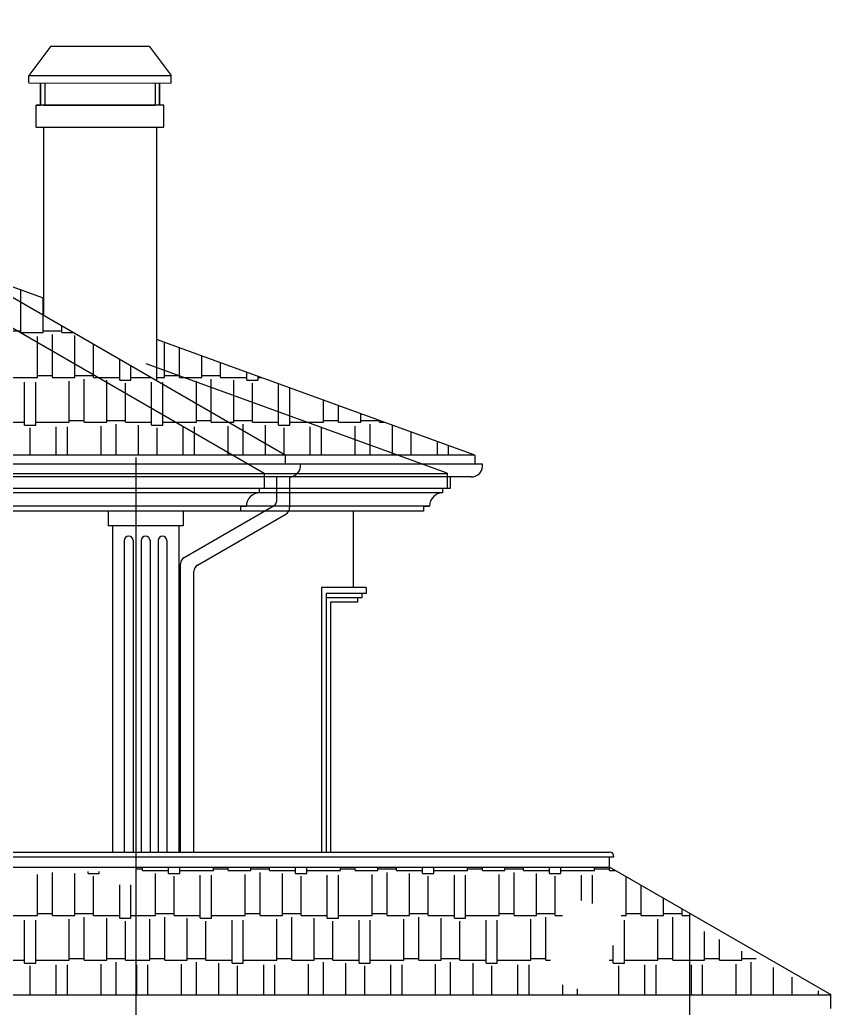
# Model space of a CAD drawing. Extents: x -133165 to 20117, y 15722 to 63536.
# Drawn here: x -114218 to -108702, y 51795 to 58515 of the extents above; entities that cross this region are included whole.
import ezdxf

# ---------------------------------------------------------------- set-up
doc = ezdxf.new("R2010")
doc.units = 0
doc.linetypes.add('GOST2_303_5', pattern=[24, 20, -1.5, 1, -1.5])
doc.layers.get('0').update_dxf_attribs({"linetype": 'CONTINUOUS'})
doc.layers.add('AXIS', color=7, linetype='GOST2_303_5')
doc.layers.add('FRIZ', color=173, linetype='CONTINUOUS')

# ---------------------------------------------------------------- blocks, each defined once
blk = doc.blocks.new('*X248')
at = {"linetype": 'CONTINUOUS', "ltscale": 10}
for p, q in [((-116992.4, 52406.5), (-116992.4, 52698.6)), ((-116916.2, 52406.5), (-116916.2, 52698.6)), ((-116687.6, 52425.6), (-116687.6, 52705)), ((-116586, 52425.6), (-116586, 52717.7)), ((-116433.6, 52425.6), (-116433.6, 52711.3)), ((-116344.7, 52711.3), (-116344.7, 52724.8)), ((-116344.7, 52711.3), (-116268.5, 52711.3)), ((-116306.6, 52425.6), (-116306.6, 52692.3)), ((-116268.5, 52711.3), (-116268.5, 52724.8)), ((-116128.8, 52406.5), (-116128.8, 52698.6)), ((-116052.6, 52406.5), (-116052.6, 52698.6)), ((-115824, 52425.6), (-115824, 52705)), ((-115570, 52654.5), (-115570, 52711.3)), ((-115481.1, 52711.3), (-115481.1, 52724.8)), ((-115481.1, 52711.3), (-115404.9, 52711.3)), ((-115443, 52654.5), (-115443, 52692.3)), ((-115404.9, 52711.3), (-115404.9, 52724.8)), ((-115265.2, 52654.5), (-115265.2, 52698.6)), ((-115189, 52654.5), (-115189, 52698.6)), ((-114960.4, 52425.6), (-114960.4, 52705)), ((-114858.8, 52425.6), (-114858.8, 52717.7)), ((-114706.4, 52425.6), (-114706.4, 52711.3)), ((-114617.5, 52711.3), (-114617.5, 52724.8)), ((-114617.5, 52711.3), (-114541.3, 52711.3)), ((-114579.4, 52425.6), (-114579.4, 52692.3)), ((-114541.3, 52711.3), (-114541.3, 52724.8)), ((-114401.6, 52406.5), (-114401.6, 52698.6)), ((-114325.4, 52406.5), (-114325.4, 52698.6)), ((-114096.8, 52425.6), (-114096.8, 52705)), ((-113995.2, 52425.6), (-113995.2, 52717.7)), ((-113842.8, 52425.6), (-113842.8, 52711.3)), ((-113753.9, 52711.3), (-113753.9, 52724.8)), ((-113753.9, 52711.3), (-113677.7, 52711.3)), ((-113715.8, 52425.6), (-113715.8, 52692.3)), ((-113677.7, 52711.3), (-113677.7, 52724.8)), ((-115722.4, 52425.6), (-115722.4, 52653.4)), ((-113538, 52406.5), (-113538, 52634.8)), ((-113461.8, 52406.5), (-113461.8, 52634.8)), ((-115570, 52447), (-115570, 52601.3)), ((-117017.4, 52425.6), (-116992.4, 52425.6)), ((-116916.2, 52425.6), (-116687.6, 52425.6)), ((-116687.6, 52438.3), (-116586, 52438.3)), ((-116586, 52425.6), (-116433.6, 52425.6)), ((-116433.6, 52438.3), (-116306.6, 52438.3)), ((-116306.6, 52425.6), (-116128.8, 52425.6)), ((-116052.6, 52425.6), (-115824, 52425.6)), ((-115824, 52438.3), (-115722.4, 52438.3)), ((-115722.4, 52425.6), (-115570, 52425.6)), ((-115570, 52425.6), (-115570, 52429.5)), ((-115443, 52425.6), (-115443, 52429.5)), ((-115443, 52425.6), (-115265.2, 52425.6)), ((-115265.2, 52406.5), (-115265.2, 52429.5)), ((-115189, 52406.5), (-115189, 52429.5)), ((-115189, 52425.6), (-114960.4, 52425.6)), ((-114960.4, 52438.3), (-114858.8, 52438.3)), ((-114858.8, 52425.6), (-114706.4, 52425.6)), ((-114706.4, 52438.3), (-114579.4, 52438.3)), ((-114579.4, 52425.6), (-114401.6, 52425.6)), ((-114325.4, 52425.6), (-114096.8, 52425.6)), ((-114096.8, 52438.3), (-113995.2, 52438.3)), ((-113995.2, 52425.6), (-113842.8, 52425.6)), ((-113842.8, 52438.3), (-113715.8, 52438.3)), ((-113715.8, 52425.6), (-113538, 52425.6)), ((-113461.8, 52425.6), (-113412.4, 52425.6)), ((-116992.4, 52406.5), (-116916.2, 52406.5)), ((-116954.3, 52120.8), (-116954.3, 52387.5)), ((-116776.5, 52101.7), (-116776.5, 52393.8)), ((-116700.3, 52101.7), (-116700.3, 52393.8)), ((-116471.7, 52120.8), (-116471.7, 52400.2)), ((-116370.1, 52120.8), (-116370.1, 52412.9)), ((-116217.7, 52120.8), (-116217.7, 52406.5)), ((-116128.8, 52406.5), (-116052.6, 52406.5)), ((-116090.7, 52120.8), (-116090.7, 52387.5)), ((-115912.9, 52101.7), (-115912.9, 52393.8)), ((-115836.7, 52101.7), (-115836.7, 52393.8)), ((-115608.1, 52120.8), (-115608.1, 52400.2)), ((-115506.5, 52120.8), (-115506.5, 52412.9)), ((-115354.1, 52120.8), (-115354.1, 52406.5)), ((-115265.2, 52406.5), (-115189, 52406.5)), ((-115227.1, 52120.8), (-115227.1, 52387.5)), ((-115049.3, 52101.7), (-115049.3, 52393.8)), ((-114973.1, 52101.7), (-114973.1, 52393.8)), ((-114744.5, 52120.8), (-114744.5, 52400.2)), ((-114642.9, 52120.8), (-114642.9, 52412.9)), ((-114490.5, 52120.8), (-114490.5, 52406.5)), ((-114401.6, 52406.5), (-114325.4, 52406.5)), ((-114363.5, 52120.8), (-114363.5, 52387.5)), ((-114185.7, 52101.7), (-114185.7, 52393.8)), ((-114109.5, 52101.7), (-114109.5, 52393.8)), ((-113880.9, 52120.8), (-113880.9, 52400.2)), ((-113779.3, 52120.8), (-113779.3, 52412.9)), ((-113626.9, 52120.8), (-113626.9, 52406.5)), ((-113538, 52406.5), (-113461.8, 52406.5)), ((-113499.9, 52120.8), (-113499.9, 52387.5)), ((-117017.4, 52133.5), (-116954.3, 52133.5)), ((-116954.3, 52120.8), (-116776.5, 52120.8)), ((-116865.4, 51884.8), (-116865.4, 52101.7)), ((-116776.5, 52101.7), (-116700.3, 52101.7)), ((-116738.4, 51884.8), (-116738.4, 52082.7)), ((-116700.3, 52120.8), (-116471.7, 52120.8)), ((-116560.6, 51884.8), (-116560.6, 52089)), ((-116484.4, 51884.8), (-116484.4, 52089)), ((-116471.7, 52133.5), (-116370.1, 52133.5)), ((-116370.1, 52120.8), (-116217.7, 52120.8)), ((-116255.8, 51884.8), (-116255.8, 52095.4)), ((-116217.7, 52133.5), (-116090.7, 52133.5)), ((-116154.2, 51884.8), (-116154.2, 52108.1)), ((-116090.7, 52120.8), (-115912.9, 52120.8)), ((-116001.8, 51884.8), (-116001.8, 52101.7)), ((-115912.9, 52101.7), (-115836.7, 52101.7)), ((-115874.8, 51884.8), (-115874.8, 52082.7)), ((-115836.7, 52120.8), (-115608.1, 52120.8)), ((-115697, 51884.8), (-115697, 52089)), ((-115620.8, 51884.8), (-115620.8, 52089)), ((-115608.1, 52133.5), (-115506.5, 52133.5)), ((-115506.5, 52120.8), (-115354.1, 52120.8)), ((-115392.2, 51884.8), (-115392.2, 52095.4)), ((-115354.1, 52133.5), (-115227.1, 52133.5)), ((-115290.6, 51884.8), (-115290.6, 52108.1)), ((-115227.1, 52120.8), (-115049.3, 52120.8)), ((-115138.2, 51884.8), (-115138.2, 52101.7)), ((-115049.3, 52101.7), (-114973.1, 52101.7)), ((-115011.2, 51884.8), (-115011.2, 52082.7)), ((-114973.1, 52120.8), (-114744.5, 52120.8)), ((-114833.4, 51884.8), (-114833.4, 52089)), ((-114757.2, 51884.8), (-114757.2, 52089)), ((-114744.5, 52133.5), (-114642.9, 52133.5)), ((-114642.9, 52120.8), (-114490.5, 52120.8)), ((-114528.6, 51884.8), (-114528.6, 52095.4)), ((-114490.5, 52133.5), (-114363.5, 52133.5)), ((-114427, 51884.8), (-114427, 52108.1)), ((-114363.5, 52120.8), (-114185.7, 52120.8)), ((-114274.6, 51884.8), (-114274.6, 52101.7)), ((-114185.7, 52101.7), (-114109.5, 52101.7)), ((-114147.6, 51884.8), (-114147.6, 52082.7)), ((-114109.5, 52120.8), (-113880.9, 52120.8)), ((-113969.8, 51884.8), (-113969.8, 52089)), ((-113893.6, 51884.8), (-113893.6, 52089)), ((-113880.9, 52133.5), (-113779.3, 52133.5)), ((-113779.3, 52120.8), (-113626.9, 52120.8)), ((-113665, 51884.8), (-113665, 52095.4)), ((-113626.9, 52133.5), (-113499.9, 52133.5)), ((-113563.4, 51884.8), (-113563.4, 52108.1)), ((-113499.9, 52120.8), (-113412.4, 52120.8))]:
    blk.add_line(p, q, dxfattribs=at)
blk = doc.blocks.new('*X249')
at = {"linetype": 'CONTINUOUS', "ltscale": 10}
for p, q in [((-109562.9, 52120.8), (-109562.9, 52315.6)), ((-109461.3, 52120.8), (-109461.3, 52262.9)), ((-109308.9, 52120.8), (-109308.9, 52183.7)), ((-109662.4, 52120.8), (-109562.9, 52120.8)), ((-109651.8, 51884.8), (-109651.8, 52089)), ((-109575.6, 51884.8), (-109575.6, 52089)), ((-109562.9, 52133.5), (-109461.3, 52133.5)), ((-109461.3, 52120.8), (-109308.9, 52120.8)), ((-109347, 51884.8), (-109347, 52095.4)), ((-109308.9, 52133.5), (-109212.1, 52133.5)), ((-109245.4, 51884.8), (-109245.4, 52108.1)), ((-109093, 51884.8), (-109093, 52071.6)), ((-108966, 51884.8), (-108966, 52005.7)), ((-108788.2, 51884.8), (-108788.2, 51913.4))]:
    blk.add_line(p, q, dxfattribs=at)
blk = doc.blocks.new('*X250')
at = {"linetype": 'CONTINUOUS', "ltscale": 10}
for p, q in [((-113384.5, 52730.4), (-113384.5, 52754.8)), ((-113206.7, 52711.3), (-113206.7, 52754.8)), ((-113130.5, 52711.3), (-113130.5, 52754.8)), ((-112901.9, 52730.4), (-112901.9, 52754.8)), ((-112800.3, 52730.4), (-112800.3, 52754.8)), ((-112647.9, 52730.4), (-112647.9, 52754.8)), ((-112520.9, 52730.4), (-112520.9, 52754.8)), ((-112343.1, 52711.3), (-112343.1, 52754.8)), ((-112266.9, 52711.3), (-112266.9, 52754.8)), ((-112038.3, 52730.4), (-112038.3, 52754.8)), ((-111936.7, 52730.4), (-111936.7, 52754.8)), ((-111784.3, 52730.4), (-111784.3, 52754.8)), ((-111657.3, 52730.4), (-111657.3, 52754.8)), ((-111479.5, 52711.3), (-111479.5, 52754.8)), ((-111403.3, 52711.3), (-111403.3, 52754.8)), ((-111174.7, 52730.4), (-111174.7, 52754.8)), ((-111073.1, 52730.4), (-111073.1, 52754.8)), ((-110920.7, 52730.4), (-110920.7, 52754.8)), ((-110793.7, 52730.4), (-110793.7, 52754.8)), ((-110615.9, 52711.3), (-110615.9, 52754.8)), ((-110539.7, 52711.3), (-110539.7, 52754.8)), ((-110311.1, 52730.4), (-110311.1, 52754.8)), ((-110209.5, 52730.4), (-110209.5, 52754.8)), ((-113429.2, 52743.1), (-113384.5, 52743.1)), ((-113384.5, 52730.4), (-113206.7, 52730.4)), ((-113295.6, 52639.7), (-113295.6, 52711.3)), ((-113206.7, 52711.3), (-113130.5, 52711.3)), ((-113168.6, 52639.7), (-113168.6, 52692.3)), ((-113130.5, 52730.4), (-112901.9, 52730.4)), ((-112990.8, 52639.7), (-112990.8, 52698.6)), ((-112914.6, 52639.7), (-112914.6, 52698.6)), ((-112901.9, 52743.1), (-112800.3, 52743.1)), ((-112800.3, 52730.4), (-112647.9, 52730.4)), ((-112686, 52639.7), (-112686, 52705)), ((-112647.9, 52743.1), (-112520.9, 52743.1)), ((-112584.4, 52639.7), (-112584.4, 52717.7)), ((-112520.9, 52730.4), (-112343.1, 52730.4)), ((-112432, 52639.7), (-112432, 52711.3)), ((-112343.1, 52711.3), (-112266.9, 52711.3)), ((-112305, 52639.7), (-112305, 52692.3)), ((-112266.9, 52730.4), (-112038.3, 52730.4)), ((-112127.2, 52639.7), (-112127.2, 52698.6)), ((-112051, 52639.7), (-112051, 52698.6)), ((-112038.3, 52743.1), (-111936.7, 52743.1)), ((-111936.7, 52730.4), (-111784.3, 52730.4)), ((-111822.4, 52639.7), (-111822.4, 52705)), ((-111784.3, 52743.1), (-111657.3, 52743.1)), ((-111720.8, 52639.7), (-111720.8, 52717.7)), ((-111657.3, 52730.4), (-111479.5, 52730.4)), ((-111568.4, 52639.7), (-111568.4, 52711.3)), ((-111479.5, 52711.3), (-111403.3, 52711.3)), ((-111441.4, 52639.7), (-111441.4, 52692.3)), ((-111403.3, 52730.4), (-111174.7, 52730.4)), ((-111263.6, 52639.7), (-111263.6, 52698.6)), ((-111187.4, 52639.7), (-111187.4, 52698.6)), ((-111174.7, 52743.1), (-111073.1, 52743.1)), ((-111073.1, 52730.4), (-110920.7, 52730.4)), ((-110958.8, 52639.7), (-110958.8, 52705)), ((-110920.7, 52743.1), (-110793.7, 52743.1)), ((-110857.2, 52639.7), (-110857.2, 52717.7)), ((-110793.7, 52730.4), (-110615.9, 52730.4)), ((-110704.8, 52639.7), (-110704.8, 52711.3)), ((-110615.9, 52711.3), (-110539.7, 52711.3)), ((-110577.8, 52639.7), (-110577.8, 52692.3)), ((-110539.7, 52730.4), (-110311.1, 52730.4)), ((-110400, 52634.4), (-110400, 52698.6)), ((-110323.8, 52590.4), (-110323.8, 52698.6)), ((-110311.1, 52743.1), (-110209.5, 52743.1)), ((-110209.5, 52730.4), (-110166.3, 52730.4)), ((-110095.2, 52458.4), (-110095.2, 52689.4)), ((-113295.6, 52425.6), (-113295.6, 52639.7)), ((-113168.6, 52425.6), (-113168.6, 52639.7)), ((-112990.8, 52406.5), (-112990.8, 52639.7)), ((-112914.6, 52406.5), (-112914.6, 52639.7)), ((-112686, 52425.6), (-112686, 52639.7)), ((-112584.4, 52425.6), (-112584.4, 52639.7)), ((-112432, 52425.6), (-112432, 52639.7)), ((-112305, 52425.6), (-112305, 52639.7)), ((-112127.2, 52406.5), (-112127.2, 52639.7)), ((-112051, 52406.5), (-112051, 52639.7)), ((-111822.4, 52425.6), (-111822.4, 52639.7)), ((-111720.8, 52425.6), (-111720.8, 52639.7)), ((-111568.4, 52425.6), (-111568.4, 52639.7)), ((-111441.4, 52425.6), (-111441.4, 52639.7)), ((-111263.6, 52406.5), (-111263.6, 52639.7)), ((-111187.4, 52406.5), (-111187.4, 52639.7)), ((-110958.8, 52425.6), (-110958.8, 52639.7)), ((-110857.2, 52425.6), (-110857.2, 52639.7)), ((-110704.8, 52425.6), (-110704.8, 52639.7)), ((-110577.8, 52425.6), (-110577.8, 52639.7)), ((-110400, 52528.3), (-110400, 52634.4)), ((-109993.6, 52425.6), (-109993.6, 52630.7)), ((-110323.8, 52507.9), (-110323.8, 52590.4)), ((-109841.2, 52425.6), (-109841.2, 52542.7)), ((-113429.2, 52425.6), (-113295.6, 52425.6)), ((-113295.6, 52438.3), (-113168.6, 52438.3)), ((-113168.6, 52425.6), (-112990.8, 52425.6)), ((-112914.6, 52425.6), (-112686, 52425.6)), ((-112686, 52438.3), (-112584.4, 52438.3)), ((-112584.4, 52425.6), (-112432, 52425.6)), ((-112432, 52438.3), (-112305, 52438.3)), ((-112305, 52425.6), (-112127.2, 52425.6)), ((-112051, 52425.6), (-111822.4, 52425.6)), ((-111822.4, 52438.3), (-111720.8, 52438.3)), ((-111720.8, 52425.6), (-111568.4, 52425.6)), ((-111568.4, 52438.3), (-111441.4, 52438.3)), ((-111441.4, 52425.6), (-111263.6, 52425.6)), ((-111187.4, 52425.6), (-110958.8, 52425.6)), ((-110958.8, 52438.3), (-110857.2, 52438.3)), ((-110857.2, 52425.6), (-110704.8, 52425.6)), ((-110704.8, 52438.3), (-110577.8, 52438.3)), ((-110577.8, 52425.6), (-110528.1, 52425.6)), ((-110129.2, 52425.6), (-110095.2, 52425.6)), ((-110095.2, 52425.6), (-110095.2, 52458.4)), ((-110095.2, 52438.3), (-110060.3, 52438.3)), ((-110060.3, 52438.3), (-109993.6, 52438.3)), ((-109993.6, 52425.6), (-109841.2, 52425.6)), ((-109841.2, 52438.3), (-109714.2, 52438.3)), ((-109714.2, 52425.6), (-109714.2, 52469.4)), ((-109714.2, 52425.6), (-109662.4, 52425.6)), ((-113333.7, 52120.8), (-113333.7, 52400.2)), ((-113232.1, 52120.8), (-113232.1, 52412.9)), ((-113079.7, 52120.8), (-113079.7, 52406.5)), ((-112990.8, 52406.5), (-112914.6, 52406.5)), ((-112952.7, 52120.8), (-112952.7, 52387.5)), ((-112774.9, 52101.7), (-112774.9, 52393.9)), ((-112698.7, 52101.7), (-112698.7, 52393.9)), ((-112470.1, 52120.8), (-112470.1, 52400.2)), ((-112368.5, 52120.8), (-112368.5, 52412.9)), ((-112216.1, 52120.8), (-112216.1, 52406.5)), ((-112127.2, 52406.5), (-112051, 52406.5)), ((-112089.1, 52120.8), (-112089.1, 52387.5)), ((-111911.3, 52101.7), (-111911.3, 52393.9)), ((-111835.1, 52101.7), (-111835.1, 52393.9)), ((-111606.5, 52120.8), (-111606.5, 52400.2)), ((-111504.9, 52120.8), (-111504.9, 52412.9)), ((-111352.5, 52120.8), (-111352.5, 52406.5)), ((-111263.6, 52406.5), (-111187.4, 52406.5)), ((-111225.5, 52120.8), (-111225.5, 52387.5)), ((-111047.7, 52101.7), (-111047.7, 52393.9)), ((-110971.5, 52101.7), (-110971.5, 52393.9)), ((-110742.9, 52120.8), (-110742.9, 52400.2)), ((-110641.3, 52120.8), (-110641.3, 52412.9)), ((-110107.9, 52101.7), (-110107.9, 52393.9)), ((-109879.3, 52333.8), (-109879.3, 52400.2)), ((-109777.7, 52275.1), (-109777.7, 52412.9)), ((-109879.3, 52120.8), (-109879.3, 52333.8)), ((-110184.1, 52101.7), (-110184.1, 52220.7)), ((-109777.7, 52120.8), (-109777.7, 52275.1)), ((-113429.2, 52120.8), (-113333.7, 52120.8)), ((-113422.6, 51884.8), (-113422.6, 52089)), ((-113346.4, 51884.8), (-113346.4, 52089)), ((-113333.7, 52133.5), (-113232.1, 52133.5)), ((-113232.1, 52120.8), (-113079.7, 52120.8)), ((-113117.8, 51884.8), (-113117.8, 52095.4)), ((-113079.7, 52133.5), (-112952.7, 52133.5)), ((-113016.2, 51884.8), (-113016.2, 52108.1)), ((-112952.7, 52120.8), (-112774.9, 52120.8)), ((-112863.8, 51884.8), (-112863.8, 52101.7)), ((-112774.9, 52101.7), (-112698.7, 52101.7)), ((-112736.8, 51884.8), (-112736.8, 52082.7)), ((-112698.7, 52120.8), (-112470.1, 52120.8)), ((-112559, 51884.8), (-112559, 52089)), ((-112482.8, 51884.8), (-112482.8, 52089)), ((-112470.1, 52133.5), (-112368.5, 52133.5)), ((-112368.5, 52120.8), (-112216.1, 52120.8)), ((-112254.2, 51884.8), (-112254.2, 52095.4)), ((-112216.1, 52133.5), (-112089.1, 52133.5)), ((-112152.6, 51884.8), (-112152.6, 52108.1)), ((-112089.1, 52120.8), (-111911.3, 52120.8)), ((-112000.2, 51884.8), (-112000.2, 52101.7)), ((-111911.3, 52101.7), (-111835.1, 52101.7)), ((-111873.2, 51884.8), (-111873.2, 52082.7)), ((-111835.1, 52120.8), (-111606.5, 52120.8)), ((-111695.4, 51884.8), (-111695.4, 52089)), ((-111619.2, 51884.8), (-111619.2, 52089)), ((-111606.5, 52133.5), (-111504.9, 52133.5)), ((-111504.9, 52120.8), (-111352.5, 52120.8)), ((-111390.6, 51884.8), (-111390.6, 52095.4)), ((-111352.5, 52133.5), (-111225.5, 52133.5)), ((-111289, 51884.8), (-111289, 52108.1)), ((-111225.5, 52120.8), (-111047.7, 52120.8)), ((-111136.6, 51884.8), (-111136.6, 52101.7)), ((-111047.7, 52101.7), (-110971.5, 52101.7)), ((-111009.6, 51884.8), (-111009.6, 52082.7)), ((-110971.5, 52120.8), (-110742.9, 52120.8)), ((-110831.8, 51884.8), (-110831.8, 52089)), ((-110755.6, 51884.8), (-110755.6, 52089)), ((-110742.9, 52133.5), (-110641.3, 52133.5)), ((-110641.3, 52120.8), (-110609.8, 52120.8)), ((-110210.9, 52120.8), (-110184.1, 52120.8)), ((-110184.1, 52101.7), (-110107.9, 52101.7)), ((-110146, 51884.8), (-110146, 52082.7)), ((-110107.9, 52120.8), (-109879.3, 52120.8)), ((-109968.2, 51884.8), (-109968.2, 52089)), ((-109892, 51884.8), (-109892, 52089)), ((-109879.3, 52133.5), (-109777.7, 52133.5)), ((-109777.7, 52120.8), (-109662.4, 52120.8)), ((-109663.4, 51884.8), (-109663.4, 52095.4)), ((-110527, 51884.8), (-110527, 51954.1)), ((-110425.4, 51884.8), (-110425.4, 51926.9)), ((-110273, 51884.8), (-110273, 51888.9))]:
    blk.add_line(p, q, dxfattribs=at)
blk = doc.blocks.new('*X265')
at = {"linetype": 'CONTINUOUS', "ltscale": 10}
for p, q in [((-114528.6, 56775.9), (-114528.6, 56793.4)), ((-114427, 56717.3), (-114427, 56756.4)), ((-114384.6, 56692.8), (-114274.6, 56692.8)), ((-114312.7, 56651.3), (-114312.7, 56667.4)), ((-114274.6, 56692.8), (-114274.6, 56701)), ((-114211.1, 56592.6), (-114211.1, 56677.9)), ((-114058.7, 56504.6), (-114058.7, 56622.4))]:
    blk.add_line(p, q, dxfattribs=at)
blk = doc.blocks.new('*X266')
at = {"linetype": 'CONTINUOUS', "ltscale": 10}
for p, q in [((-113233.2, 56130.4), (-113233.2, 56321.9)), ((-113131.6, 56093.4), (-113131.6, 56285)), ((-112979.2, 56083.2), (-112979.2, 56229.5)), ((-112852.2, 56083.2), (-112852.2, 56183.3)), ((-112674.4, 56064.1), (-112674.4, 56118.6)), ((-113138.4, 56095.9), (-113131.6, 56095.9)), ((-113103.6, 56083.2), (-112979.2, 56083.2)), ((-113017.3, 56051.8), (-113017.3, 56057.8)), ((-112979.2, 56095.9), (-112852.2, 56095.9)), ((-112915.7, 56014.8), (-112915.7, 56070.5)), ((-112852.2, 56083.2), (-112674.4, 56083.2)), ((-112763.3, 55959.4), (-112763.3, 56064.1)), ((-112674.4, 56064.1), (-112598.2, 56064.1)), ((-112636.3, 55913.1), (-112636.3, 56045.1)), ((-112598.2, 56064.1), (-112598.2, 56090.8)), ((-112598.2, 56083.2), (-112577.3, 56083.2)), ((-112458.5, 55848.4), (-112458.5, 56040)), ((-112382.3, 55820.7), (-112382.3, 56012.2)), ((-112153.7, 55778.4), (-112153.7, 55929)), ((-112052.1, 55778.4), (-112052.1, 55892.1)), ((-112266.1, 55778.4), (-112153.7, 55778.4)), ((-112153.7, 55791.1), (-112052.1, 55791.1)), ((-112052.1, 55778.4), (-111899.7, 55778.4)), ((-111899.7, 55778.4), (-111899.7, 55836.6)), ((-111899.7, 55791.1), (-111774.7, 55791.1)), ((-111772.7, 55778.4), (-111772.7, 55790.4)), ((-111772.7, 55778.4), (-111739.8, 55778.4)), ((-112166.4, 55742.1), (-112166.4, 55746.7)), ((-111937.8, 55658.9), (-111937.8, 55753)), ((-111836.2, 55621.9), (-111836.2, 55765.7)), ((-111683.8, 55566.5), (-111683.8, 55758)), ((-111556.8, 55554.7), (-111556.8, 55711.8)), ((-111379, 55554.7), (-111379, 55647.1)), ((-111302.8, 55554.7), (-111302.8, 55619.3))]:
    blk.add_line(p, q, dxfattribs=at)
blk = doc.blocks.new('*X267')
at = {"linetype": 'CONTINUOUS', "ltscale": 10}
for p, q in [((-113233.2, 56083.2), (-113233.2, 56130.4)), ((-113287.4, 56083.2), (-113233.2, 56083.2)), ((-113245.9, 56035.3), (-113245.9, 56051.5)), ((-113233.2, 56095.9), (-113138.4, 56095.9)), ((-113131.6, 56083.2), (-113131.6, 56093.4)), ((-113131.6, 56083.2), (-113103.6, 56083.2)), ((-113017.3, 55903.3), (-113017.3, 56051.8)), ((-112915.7, 55844.7), (-112915.7, 56014.8)), ((-112763.3, 55778.4), (-112763.3, 55959.4)), ((-112636.3, 55778.4), (-112636.3, 55913.1)), ((-112458.5, 55759.3), (-112458.5, 55848.4)), ((-112801, 55778.4), (-112763.3, 55778.4)), ((-112763.3, 55791.1), (-112636.3, 55791.1)), ((-112636.3, 55778.4), (-112458.5, 55778.4)), ((-112382.3, 55759.3), (-112382.3, 55820.7)), ((-112382.3, 55778.4), (-112266.1, 55778.4)), ((-112699.8, 55720), (-112699.8, 55765.7)), ((-112547.4, 55632), (-112547.4, 55759.3)), ((-112458.5, 55759.3), (-112382.3, 55759.3)), ((-112420.4, 55558.7), (-112420.4, 55740.3)), ((-112242.6, 55554.7), (-112242.6, 55746.7)), ((-112166.4, 55554.7), (-112166.4, 55742.1)), ((-111937.8, 55554.7), (-111937.8, 55658.9)), ((-111836.2, 55554.7), (-111836.2, 55621.9)), ((-111683.8, 55554.7), (-111683.8, 55566.5))]:
    blk.add_line(p, q, dxfattribs=at)
blk = doc.blocks.new('*X269')
at = {"linetype": 'CONTINUOUS', "ltscale": 10}
for p, q in [((-114211.1, 56388), (-114211.1, 56592.6)), ((-114058.7, 56388), (-114058.7, 56504.6)), ((-114312.7, 56400.7), (-114211.1, 56400.7)), ((-114211.1, 56388), (-114058.7, 56388)), ((-114058.7, 56400.7), (-113931.7, 56400.7)), ((-113931.7, 56388), (-113931.7, 56431.3)), ((-113931.7, 56388), (-113856.8, 56388)), ((-114096.8, 56083.2), (-114096.8, 56362.6)), ((-113995.2, 56083.2), (-113995.2, 56375.3)), ((-113842.8, 56083.2), (-113842.8, 56368.9)), ((-113715.8, 56083.2), (-113715.8, 56306.6)), ((-113538, 56064.1), (-113538, 56204)), ((-113461.8, 56064.1), (-113461.8, 56160)), ((-114325.4, 56083.2), (-114096.8, 56083.2)), ((-114185.7, 55759.3), (-114185.7, 56051.4)), ((-114109.5, 55759.3), (-114109.5, 56051.4)), ((-114096.8, 56095.9), (-113995.2, 56095.9)), ((-113995.2, 56083.2), (-113842.8, 56083.2)), ((-113880.9, 55778.4), (-113880.9, 56057.8)), ((-113842.8, 56095.9), (-113715.8, 56095.9)), ((-113779.3, 55778.4), (-113779.3, 56070.5)), ((-113715.8, 56083.2), (-113538, 56083.2)), ((-113626.9, 55778.4), (-113626.9, 56064.1)), ((-113538, 56064.1), (-113461.8, 56064.1)), ((-113499.9, 55778.4), (-113499.9, 56045.1)), ((-113461.8, 56083.2), (-113328.9, 56083.2)), ((-113322.1, 55759.3), (-113322.1, 56051.4)), ((-113245.9, 55759.3), (-113245.9, 56035.3)), ((-113017.3, 55778.4), (-113017.3, 55903.3)), ((-112915.7, 55778.4), (-112915.7, 55844.7)), ((-114363.5, 55778.4), (-114185.7, 55778.4)), ((-114109.5, 55778.4), (-113880.9, 55778.4)), ((-113880.9, 55791.1), (-113779.3, 55791.1)), ((-113779.3, 55778.4), (-113626.9, 55778.4)), ((-113626.9, 55791.1), (-113499.9, 55791.1)), ((-113499.9, 55778.4), (-113322.1, 55778.4)), ((-113245.9, 55778.4), (-113017.3, 55778.4)), ((-113017.3, 55791.1), (-112915.7, 55791.1)), ((-112915.7, 55778.4), (-112801, 55778.4)), ((-114185.7, 55759.3), (-114109.5, 55759.3)), ((-114147.6, 55554.7), (-114147.6, 55740.3)), ((-113969.8, 55554.7), (-113969.8, 55746.6)), ((-113893.6, 55554.7), (-113893.6, 55746.6)), ((-113665, 55554.7), (-113665, 55753)), ((-113563.4, 55554.7), (-113563.4, 55765.7)), ((-113411, 55554.7), (-113411, 55759.3)), ((-113322.1, 55759.3), (-113245.9, 55759.3)), ((-113284, 55554.7), (-113284, 55740.3)), ((-113106.2, 55554.7), (-113106.2, 55746.6)), ((-113030, 55554.7), (-113030, 55746.6)), ((-112801.4, 55554.7), (-112801.4, 55753)), ((-112699.8, 55554.7), (-112699.8, 55720)), ((-112547.4, 55554.7), (-112547.4, 55632)), ((-112420.4, 55554.7), (-112420.4, 55558.7))]:
    blk.add_line(p, q, dxfattribs=at)

msp = doc.modelspace()

# ---------------------------------------------------------------- linework, layer by layer
at = {"ltscale": 10}
for p, q in [((-112413.4, 55554.7), (-117540.5, 58514.8)), ((-114007.1, 58335.2), (-114157.1, 58135.2)), ((-114007.1, 58335.2), (-113337.6, 58334.8)), ((-113337.6, 58334.8), (-113187.6, 58134.8)), ((-112557.4, 55429.9), (-117537.4, 58305.1)), ((-114157.1, 58085.2), (-114157.1, 58135.2)), ((-114157.1, 58135.2), (-113187.6, 58134.8)), ((-113187.6, 58084.8), (-113187.6, 58134.8)), ((-114157.1, 58085.2), (-113187.6, 58084.8)), ((-114077.1, 57935.2), (-114077.1, 58085.2)), ((-114077.1, 58085.2), (-114077.1, 57935.2)), ((-114047.1, 58085.2), (-114047.1, 57935.2)), ((-113297.4, 58084.8), (-113297.4, 57934.8)), ((-113267.4, 57934.8), (-113267.4, 58084.8)), ((-113267.4, 58084.8), (-113267.4, 57934.8)), ((-114107.1, 57785.2), (-114107.1, 57935.2)), ((-114107.1, 57935.2), (-114077.1, 57935.2)), ((-113237.6, 57935.2), (-114107.1, 57935.2)), ((-114057.4, 57935.2), (-113297.4, 57935.2)), ((-113237.6, 57784.8), (-113237.6, 57935.2)), ((-114107.1, 57784.8), (-113237.6, 57784.8)), ((-114057.4, 57784.8), (-114057.4, 56503.8)), ((-113287.4, 57784.8), (-113287.4, 56059.2)), ((-114057.4, 56621.9), (-114611, 56823.4)), ((-111125.1, 55554.7), (-113287.4, 56341.7)), ((-111312.4, 55431.3), (-113358.9, 56176.1)), ((-111125.1, 55554.7), (-118341.7, 55554.7)), ((-112413.4, 55554.7), (-112413.4, 55493.3)), ((-111125.1, 55554.7), (-111125.1, 55493.3)), ((-111221.7, 55493.3), (-118341.7, 55493.3)), ((-112358.8, 55493.3), (-112466.7, 55493.3)), ((-111071.1, 55493.3), (-111221.7, 55493.3)), ((-119517.4, 55429.9), (-111312.4, 55429.9)), ((-111292.4, 55406.8), (-118412.4, 55406.8)), ((-112557.4, 55429.9), (-112557.4, 55328.3)), ((-112437.3, 55406.8), (-112537.4, 55406.8)), ((-112473.5, 55406.8), (-112473.5, 55238.3)), ((-112383.5, 55406.9), (-112383.5, 55197.9)), ((-111312.4, 55431.3), (-111312.4, 55328.3)), ((-111292.4, 55406.8), (-111292.4, 55328.3)), ((-111149.6, 55406.8), (-111292.4, 55406.8)), ((-111342.4, 55328.3), (-119393.4, 55328.3)), ((-112537.4, 55328.3), (-112587.4, 55328.3)), ((-112587.4, 55298.3), (-112587.4, 55328.3)), ((-111292.4, 55328.3), (-111342.4, 55328.3)), ((-111342.4, 55298.3), (-111342.4, 55328.3)), ((-111342.4, 55298.3), (-119423.4, 55298.3)), ((-111472.4, 55208.3), (-119513.4, 55208.3)), ((-111472.4, 55174.3), (-118647.6, 55174.3)), ((-113617.4, 55174.3), (-113617.4, 55074.3)), ((-113107.4, 55174.3), (-113107.4, 55074.3)), ((-113099.2, 54859.7), (-112488.5, 55212.3)), ((-112677.4, 55208.3), (-112717.4, 55208.3)), ((-112717.4, 55208.3), (-112717.4, 55174.3)), ((-112717.4, 55208.3), (-112677.4, 55208.3)), ((-112717.4, 55208.3), (-112717.4, 55208.3)), ((-111952.4, 55174.3), (-111952.4, 54654.8)), ((-111432.4, 55208.3), (-111472.4, 55208.3)), ((-111472.4, 55208.3), (-111472.4, 55174.3)), ((-111472.4, 55208.3), (-111432.4, 55208.3)), ((-111472.4, 55208.3), (-111472.4, 55208.3)), ((-113009.2, 54807.8), (-112408.5, 55154.6)), ((-113107.4, 55074.3), (-113617.4, 55074.3)), ((-113587.4, 55074.3), (-113587.4, 52854.8)), ((-113137.4, 55074.3), (-113137.4, 52854.8)), ((-113507.4, 54974.3), (-113507.4, 52854.8)), ((-113447.4, 54974.3), (-113447.4, 52854.8)), ((-113392.4, 54974.3), (-113392.4, 52854.8)), ((-113332.4, 54974.3), (-113332.4, 52854.8)), ((-113277.4, 54974.3), (-113277.4, 52854.8)), ((-113217.4, 54974.3), (-113217.4, 52854.8)), ((-113124.2, 52854.8), (-113124.2, 54816.4)), ((-113034.2, 52854.8), (-113034.2, 54764.5)), ((-111862.4, 54654.8), (-112166, 54654.8)), ((-112166, 54654.8), (-112166, 52854.8)), ((-111862.4, 54654.8), (-111862.4, 54614.8)), ((-111862.4, 54614.8), (-112136, 54614.8)), ((-112136, 54614.8), (-112136, 52854.8)), ((-111892.4, 54584.8), (-112136, 54584.8)), ((-111892.4, 54584.8), (-111922.4, 54584.8)), ((-111922.4, 54584.8), (-111922.4, 54554.8)), ((-111862.4, 54614.8), (-111892.4, 54614.8)), ((-111892.4, 54614.8), (-111892.4, 54584.8)), ((-111922.4, 54554.8), (-112106.3, 54554.8)), ((-112106.3, 54554.8), (-112106.3, 52854.8)), ((-108701.6, 51884.8), (-110208.5, 52754.8)), ((-116982.4, 51884.8), (-108701.6, 51884.8)), ((-108706.7, 51884.8), (-108706.7, 51793.8)), ((-108706.7, 51884.8), (-108701.6, 51884.8))]:
    msp.add_line(p, q, dxfattribs=at)
for centre, radius, start, end in [((-112387.3, 55485.7), 78.9, 270, 5.56603), ((-111149.6, 55485.7), 78.9, 270, 5.56603), ((-112587.4, 55208.3), 90, 90, 180), ((-111342.4, 55208.3), 90, 90, 180), ((-112503.5, 55238.3), 30, 300, 0), ((-112433.5, 55197.9), 50, 300, 0), ((-113477.4, 54974.3), 30, 0, 180), ((-113362.4, 54974.3), 30, 0, 180), ((-113247.4, 54974.3), 30, 0, 180), ((-113074.2, 54816.4), 50, 120, 180), ((-112984.2, 54764.5), 50, 120, 180)]:
    msp.add_arc(centre, radius, start, end, dxfattribs=at)
at = {"layer": 'AXIS', "color": 147, "linetype": 'BYBLOCK', "ltscale": 100}
for p, q in [((-113412.4, 57785.6), (-113412.4, 57784.8)), ((-113429.2, 55540), (-113429.2, 44069.6))]:
    msp.add_line(p, q, dxfattribs=at)
at = {"layer": 'AXIS', "color": 147, "ltscale": 75}
msp.add_line((-109662.4, 44084.3), (-109662.4, 52438.3), dxfattribs=at)
at = {"layer": 'FRIZ', "ltscale": 50}
for p, q in [((-117017.4, 52854.8), (-110208.5, 52854.8)), ((-117017.4, 52824.8), (-110178.5, 52824.8)), ((-110208.5, 52754.8), (-110208.5, 52824.8)), ((-117017.4, 52754.8), (-110208.5, 52754.8))]:
    msp.add_line(p, q, dxfattribs=at)
msp.add_arc((-110208.5, 52824.8), 30, 0, 90, dxfattribs=at)

# ---------------------------------------------------------------- block references
at = {"ltscale": 10}
for name in ['*X269', '*X265', '*X266', '*X267', '*X250', '*X248', '*X249']:
    msp.add_blockref(name, (0, 0), dxfattribs=at)

doc.saveas('drawing.dxf')
